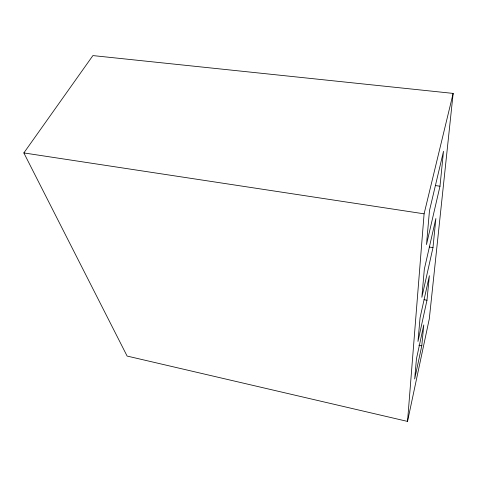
<?xml version="1.0" encoding="UTF-8"?>
<svg xmlns="http://www.w3.org/2000/svg" width="477" height="477" viewBox="0 0 477 477"><rect width="100%" height="100%" fill="white"/><g stroke="black" fill="none" stroke-linecap="round" stroke-linejoin="round"><path stroke-width="0.72" d="M407.531 421.412L424.095 213.833L453.15 93.403L92.902 55.588L23.85 152.926L127.109 356.063L407.531 421.412L429.306 318.815L453.15 93.403M421.775 345.825L423.785 324.92L416.445 358.871L414.674 378.994L421.775 345.825L418.854 345.235M426.975 300.242L429.378 275.712L420.052 317.849L417.977 341.46L426.975 300.242L424.047 299.699M432.979 247.623L435.871 218.532L424.327 269.213L421.859 297.296L432.979 247.623L429.306 247.02M439.991 186.209L443.509 151.287L429.479 210.625L426.492 244.576L439.991 186.209L435.567 185.589M23.85 152.926L424.095 213.833"/></g></svg>
